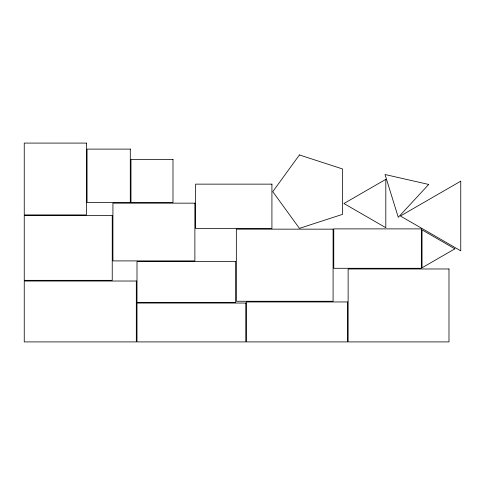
<?xml version="1.0" encoding="UTF-8"?>
<svg xmlns="http://www.w3.org/2000/svg" width="485" height="485" viewBox="0 0 485 485"><rect width="100%" height="100%" fill="white"/><g stroke="black" fill="none" stroke-linecap="round" stroke-linejoin="round"><path stroke-width="0.73" d="M299.427 154.957L272.764 191.654L299.427 228.356L342.574 214.34L342.574 168.974L299.427 154.957M428.71 184.452L398.27 217.31L385.029 174.515L428.71 184.452M385.811 179.353L343.938 203.524L385.811 227.701L385.811 179.353M460.75 181.172L400.404 216.007L460.75 250.848L460.75 181.172M454.869 248.835L422.029 267.793L422.029 229.872L454.869 248.835M86.372 143.087L24.25 143.087L24.25 214.928L86.372 214.928L86.372 143.087M130.295 149.113L87.057 149.113L87.057 202.475L130.295 202.475L130.295 149.113M172.987 159.371L130.98 159.371L130.98 202.475L172.987 202.475L172.987 159.371M271.921 184.142L195.564 184.142L195.564 228.477L271.921 228.477L271.921 184.142M194.879 203.16L112.92 203.16L112.92 260.906L194.879 260.906L194.879 203.16M112.235 215.613L24.25 215.613L24.25 280.336L112.235 280.336L112.235 215.613M421.344 228.884L333.771 228.884L333.771 268.296L421.344 268.296L421.344 228.884M333.086 229.156L236.34 229.156L236.34 301.27L333.086 301.27L333.086 229.156M235.661 261.591L137 261.591L137 302.367L235.661 302.367L235.661 261.591M448.983 268.975L348.139 268.975L348.139 341.913L448.983 341.913L448.983 268.975M136.315 281.021L24.25 281.021L24.25 341.913L136.315 341.913L136.315 281.021M347.454 301.955L246.471 301.955L246.471 341.913L347.454 341.913L347.454 301.955M245.786 303.046L137 303.046L137 341.913L245.786 341.913L245.786 303.046"/></g></svg>
